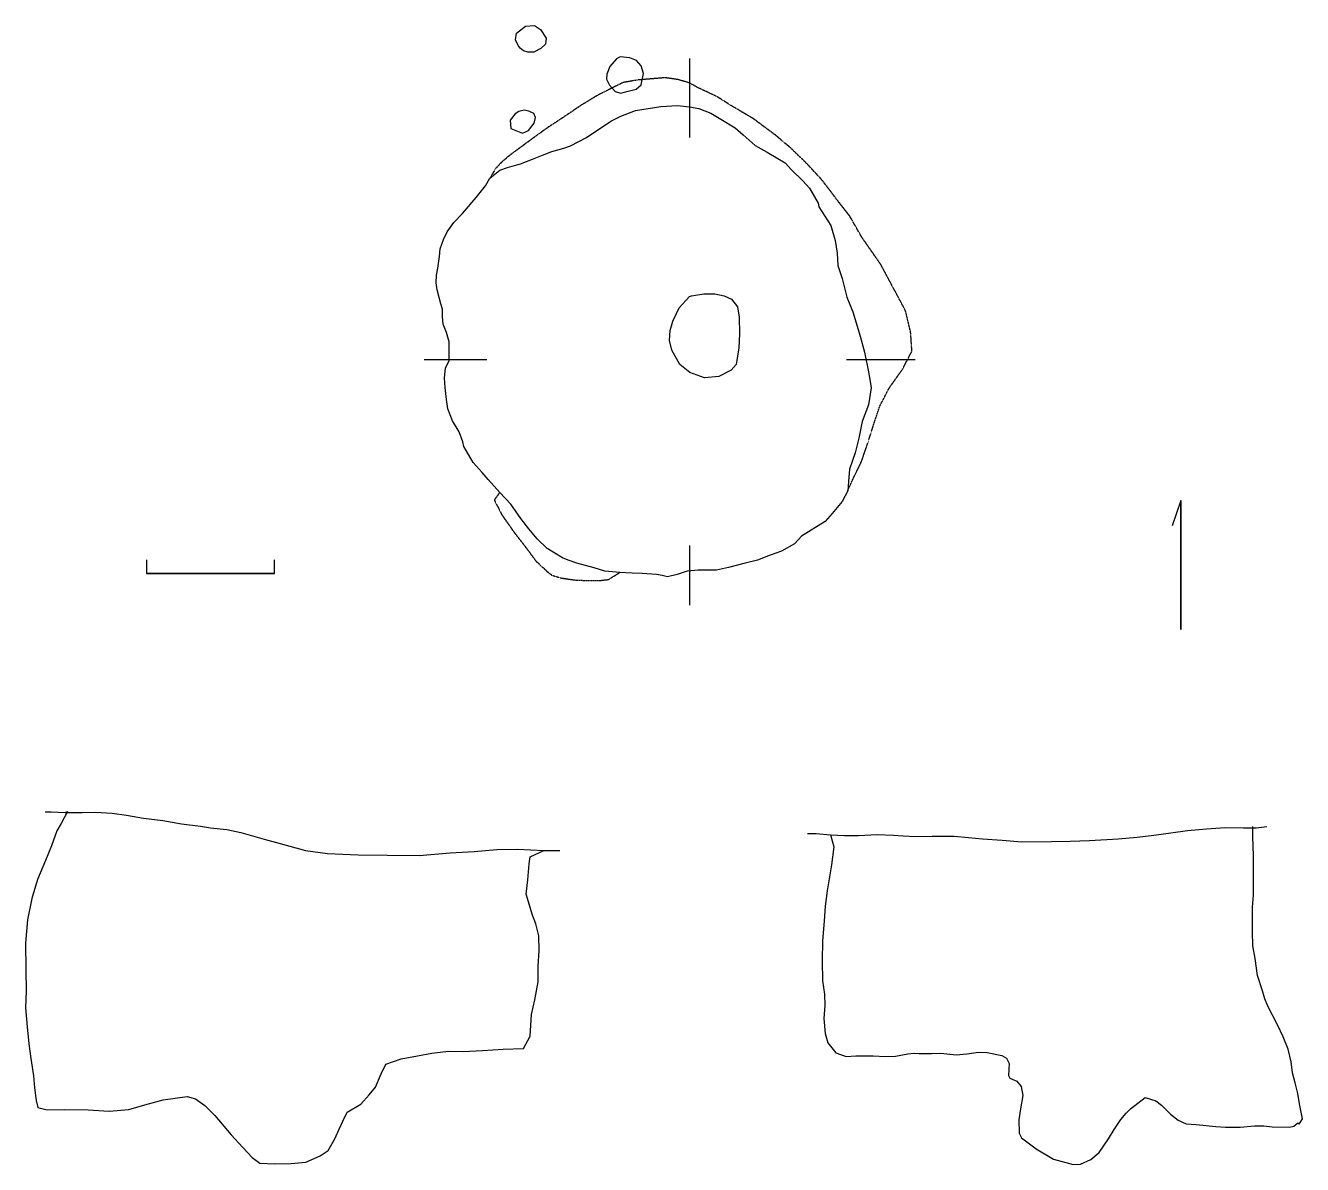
# Model space of a CAD drawing. Extents: x -11982 to 42843, y -9106 to 39780.
import ezdxf

# ---------------------------------------------------------------- set-up
doc = ezdxf.new("R2010")
doc.units = 0
doc.linetypes.add('HIDDEN', pattern=[0.375, 0.25, -0.125])
doc.layers.add('LAYER1', color=7, linetype='CONTINUOUS')

msp = doc.modelspace()

# ---------------------------------------------------------------- linework, layer by layer
at = {"layer": 'LAYER1', "color": 7, "linetype": 'CONTINUOUS'}
for points in [[(9169.8927, 38919.6248), (9059.5404, 39162.3977), (9092.6433, 39460.3349), (9478.8712, 39747.2354), (9876.1239, 39780.3549), (10129.9169, 39614.8147), (10372.6875, 39239.6448), (10339.5847, 38985.8352), (10140.9583, 38798.2502), (9843.0188, 38643.7657), (9578.1844, 38632.729), (9401.6218, 38687.9123), (9258.1644, 38809.2869), (9169.8927, 38919.6248)], [(13672.079, 36911.3022), (13892.7691, 36966.4711), (14234.8529, 37043.7182), (14455.543, 37231.3079), (14543.8315, 37727.8857), (14455.543, 38047.8914), (14245.8919, 38279.6182), (13970.0185, 38389.9561), (13550.7021, 38434.1027), (13385.1809, 38345.8285), (13098.2661, 38025.8085), (12976.8867, 37694.7662), (12965.8501, 37474.0761), (13087.2413, 37220.2808), (13329.9976, 36955.4488), (13572.7658, 36878.197), (13672.079, 36911.3022)], [(6201.5447, 25391.0044), (6201.5447, 25457.2124), (6212.5694, 25799.2961), (6212.5694, 26207.5712), (6091.1913, 26604.8239), (5947.7339, 26957.9467), (5925.6701, 27277.95), (5925.6701, 27608.9924), (5848.4219, 27840.7239), (5693.9409, 28436.6006), (5649.7967, 28734.5401), (5660.8357, 29065.5825), (5727.0437, 29363.522), (5793.2529, 29871.1246), (5826.3569, 30191.1279), (5958.7753, 30599.4196), (6124.2964, 30919.4205), (6400.1698, 31327.7147), (6775.3421, 31713.926), (7360.1964, 32398.0935), (7768.4715, 32905.6794), (7956.0731, 33225.6851), (8386.4286, 33578.8055), (8706.432, 33689.1434), (9114.7237, 33799.4956), (9269.2058, 33843.6422), (9787.8355, 34042.2686), (10218.191, 34218.8311), (10615.4437, 34373.3109), (11123.0487, 34516.754), (11409.9444, 34616.0791), (12105.1367, 34980.2266), (12678.9496, 35355.4013), (13175.5131, 35686.4436), (13583.8072, 35896.1066), (14212.7867, 36127.8382), (15294.1903, 36304.4008), (16011.4463, 36348.5283), (16519.0512, 36293.3593), (16927.3406, 36216.1123), (17445.9703, 36017.486), (17876.3258, 35763.6906), (18483.2427, 35388.5065), (18825.3098, 35090.5645), (19343.9561, 34638.1429), (19862.5834, 34340.2057), (20635.0227, 33887.7697), (20910.8818, 33589.8326), (21385.3815, 33115.3471), (21683.3211, 32795.3271), (22047.4686, 32155.3205), (22080.5738, 32000.8265), (22588.1763, 31195.2987), (22775.7637, 30555.2754), (22864.0354, 30003.5429), (22897.1406, 29473.8742), (23073.7032, 28922.1251), (23283.3686, 28116.5973), (23537.1615, 27498.6401), (23846.1401, 26450.3418), (24033.7274, 25755.1519), (24232.3538, 24850.2943), (24320.6256, 24232.3538), (24210.2876, 23504.0587), (23945.4533, 22786.8027), (23790.9569, 22069.5324), (23636.4747, 21440.5505), (23393.7041, 20734.3383), (23349.5766, 20215.6943), (23316.4714, 19807.4157), (23073.7032, 19354.9797), (22654.3867, 18836.35), (22356.4472, 18494.2686), (21341.2373, 17865.2868), (21032.2754, 17534.242), (20480.5263, 17214.2387), (19995.0018, 17048.7176), (19443.2669, 16828.0274), (18913.5982, 16706.6362), (18196.3279, 16519.0489), (17677.6994, 16408.6967), (17346.6571, 16397.6719), (16894.2354, 16408.6967), (16419.7357, 16364.5667), (15989.3825, 16210.0703), (15581.0884, 16110.7571), (15349.3592, 16176.9651), (15106.603, 16221.1093), (14499.6872, 16265.2535), (14069.3293, 16276.2783), (13528.6216, 16298.3587), (12888.615, 16353.5277), (12436.179, 16508.0098), (11685.8202, 16706.6362), (11321.6727, 16828.0274), (11078.9021, 16938.3654), (10416.8174, 17335.6181), (9986.4595, 17754.9489), (9622.312, 18174.2653), (9280.2449, 18626.6846), (8849.8894, 19233.6027), (8375.3896, 19741.2077), (7878.8249, 20292.9413), (7625.0308, 20601.9199), (7238.8028, 21021.234), (6841.5513, 21705.3849), (6786.3823, 21915.0502), (6642.9261, 22334.3667), (6356.0256, 22808.8665), (6146.3602, 23327.4961), (6091.1913, 23724.7489), (6036.0235, 24243.3928), (6002.9195, 24640.6455), (6047.047, 25093.0648), (6201.5447, 25391.0044)], [(9633.3534, 36105.7744), (9423.688, 36149.9019), (9191.9564, 36083.6963), (9037.4743, 35995.4222), (8827.8089, 35719.5488), (8849.8894, 35355.4013), (9357.48, 35167.8163), (9611.2896, 35278.1495), (9854.0435, 35587.1281), (9909.2268, 35829.901), (9843.0188, 36006.4445), (9633.3534, 36105.7744)], [(16530.0903, 28149.7025), (16607.323, 28171.7662), (17136.9917, 28260.038), (17611.4915, 28260.038), (18019.782, 28171.7662), (18328.7463, 28028.3088), (18582.5559, 27708.3055), (18659.7886, 27266.9086), (18670.83, 26549.655), (18637.7249, 25942.7368), (18527.3726, 25236.5222), (18317.7215, 24993.7517), (17788.054, 24717.8926), (17170.0945, 24651.6679), (16541.115, 24883.3994), (16110.7571, 25225.4832), (15768.69, 25843.4237), (15669.3769, 26262.7568), (15691.4406, 26693.1124), (15812.82, 27090.3627), (15967.3164, 27421.4074), (16088.6933, 27664.1613), (16530.0903, 28149.7025)], [(37623.4712, 19399.5457), (37243.2976, 18302.4806)], [(37623.4712, 19399.5457), (37623.4712, 13849.0609)], [(37623.4712, 13849.0609), (37623.4712, 19399.5457)], [(-6782.262, 16846.0335), (-6782.262, 16259.4779)], [(-1286.9463, 16259.4767), (-1286.9463, 16851.715)], [(-6782.262, 16259.4779), (-1286.9463, 16259.4767)], [(-1286.9463, 16259.4767), (-6782.262, 16259.4779)], [(-10282.6513, 5998.9839), (-10183.3393, 6043.1281), (-10459.2127, 5524.4847), (-10635.7753, 5215.5062), (-10867.489, 4564.459), (-11121.2998, 3946.5174), (-11463.3823, 3118.9094), (-11706.1374, 2302.3258), (-11904.7626, 1397.4849), (-11982.012, 393.3159), (-11970.9718, -743.2702), (-11959.9316, -1670.1755), (-11982.012, -2387.4458), (-11915.8028, -3204.0131), (-11838.5546, -3932.3081), (-11750.2817, -4561.2903), (-11639.9283, -5300.625), (-11595.7995, -5819.2535), (-11518.5513, -6359.9624), (-11452.3421, -6657.9014), (-11055.0906, -6757.2145), (-10304.7318, -6746.1743), (-9289.5225, -6768.2542), (-8395.7063, -6812.3829), (-7546.0337, -6746.1743), (-6861.884, -6547.5485), (-6067.3649, -6326.859), (-5041.147, -6194.4418), (-4688.0239, -6282.7142), (-4279.7479, -6580.6531), (-3860.4159, -7011.0087), (-3154.2013, -7838.6169), (-2646.5964, -8379.3258), (-2249.3449, -8809.6813), (-1929.3416, -9052.4519), (-1278.2792, -9085.5559), (-583.0894, -9063.4761), (45.8924, -9008.3077), (663.834, -8732.4331), (1005.9178, -8511.743), (1303.8561, -8004.1381), (1480.402, -7595.8624), (1645.9232, -7242.739), (1822.4857, -6856.5271), (2418.3623, -6514.444), (2771.4708, -6117.1924), (3047.3442, -5786.1495), (3290.1148, -5212.3521), (3488.7412, -4804.0603), (4139.7868, -4572.3302), (4846.0169, -4439.9131), (5463.9583, -4329.56), (6181.2143, -4241.287), (6810.2105, -4252.3115), (7637.8032, -4208.1827), (8531.6206, -4164.0385), (9403.3707, -4130.9342), (9679.2465, -3601.2652), (9745.4545, -2674.3444), (9877.8728, -2045.3627), (10021.3279, -1261.8992), (10032.355, -588.7732), (10065.4578, 62.273), (10054.4331, 702.2951), (9933.0394, 1220.9235), (9778.5597, 1596.1113), (9513.7253, 2489.9274), (9579.9333, 3107.8692), (9646.1413, 3792.0197), (9690.2855, 4100.9983), (10275.1232, 4365.8327)], [(-11143.3635, 6032.0891), (-10878.5292, 6032.0891), (-10282.6513, 5998.9839), (-9554.3568, 5998.9839), (-8980.5433, 6010.0086), (-8263.2885, 5976.9201), (-7645.3468, 5888.6317), (-6917.0524, 5756.2139), (-6089.4447, 5656.9007), (-5283.9015, 5513.4433), (-4467.334, 5414.1468), (-4036.9773, 5336.8986), (-3341.7875, 5270.6894), (-2734.8693, 5138.2722), (-1730.7152, 4851.3583), (-1046.5501, 4674.8124), (31.3544, 4365.8327), (983.8373, 4244.4557), (2296.9854, 4178.2465), (3543.9089, 4167.2075), (4923.2508, 4156.1827), (6247.4378, 4266.5207), (7273.6569, 4321.6884), (8255.7616, 4409.9781), (9149.5778, 4421.0171), (10275.1232, 4365.8327), (10959.274, 4365.8327)], [(21590.3316, 5095.2991), (21965.5205, 5095.2991), (22583.461, 5040.1301), (23179.3401, 5007.0262), (23775.2168, 5018.0664), (24580.7445, 5051.1704), (25286.9758, 5029.0911), (25695.2676, 4995.9856), (26235.9753, 4973.9219), (26942.1899, 4984.9621), (27891.1751, 4984.9621), (28509.1323, 4929.7776), (29105.0113, 4863.5685), (29954.6857, 4819.4397), (30793.3282, 4742.1915), (32062.3334, 4753.2317), (32867.8612, 4764.2565), (33706.5085, 4797.3605), (34931.367, 4863.5685), (35747.9362, 4940.8179), (36465.1947, 5029.0911), (37193.4897, 5128.4043), (37910.7577, 5227.7163), (38716.2997, 5293.9255), (39521.8275, 5360.1335), (40305.3106, 5349.1087), (40857.0383, 5349.1087), (41320.5014, 5393.2386)], [(22583.461, 5040.1301), (22715.8794, 4521.5014), (22627.5909, 3749.0621), (22440.0036, 2634.556), (22351.7318, 1983.4937), (22307.5876, 1332.448), (22230.3382, 493.8002), (22219.3135, -366.912), (22230.3382, -1227.6235), (22318.6266, -1790.3974), (22329.6514, -2286.9621), (22296.5462, -2838.6951), (22351.7318, -3489.7413), (22462.084, -3886.9928), (22815.1925, -4317.3489), (23245.5481, -4471.846), (23664.8645, -4449.7661), (24415.2234, -4449.7661), (24944.9064, -4471.846), (25364.2229, -4460.806), (25904.933, -4361.4932), (26169.7673, -4328.3889), (26390.4575, -4350.4532), (26920.1262, -4339.4288), (27317.3789, -4328.3889), (27571.1718, -4361.4932), (27968.4245, -4394.5975), (28431.8852, -4361.4932), (28939.4902, -4284.2447), (29303.6377, -4306.3245), (29932.622, -4427.7018), (30131.2435, -4538.0549), (30252.6181, -4769.7849), (30219.5177, -5288.4137), (30274.6867, -5398.7665), (30583.6652, -5531.1837), (30760.2278, -5762.914), (30837.4748, -6149.1259), (30738.164, -6711.8992), (30671.9346, -7197.4237), (30682.9808, -7760.197), (30782.2916, -7958.8228), (31411.2758, -8433.3231), (32150.6076, -8885.7436), (33000.2772, -9106.4492), (33320.2829, -9095.4096), (33761.6774, -8896.7832), (34114.7883, -8587.8046), (34512.0506, -8002.967), (34765.8459, -7605.7154), (35041.724, -7175.3593), (35273.4556, -6899.4848), (35461.0405, -6711.8992), (36090.02, -6226.3741), (36542.4417, -6369.8161), (36785.2099, -6568.4418), (37171.4259, -6943.629), (37513.5049, -7208.4633), (37844.5473, -7362.9455), (38285.9466, -7385.0253), (39124.5796, -7473.2983), (39532.8689, -7506.4023), (40161.8532, -7506.4023), (40790.8279, -7451.2339), (41188.0807, -7451.2339), (41541.1868, -7495.3626), (42280.528, -7506.4023), (42479.1496, -7462.258), (42644.6708, -7318.8167), (42699.8445, -7373.9851), (42843.3019, -7153.295), (42710.8812, -6502.2332), (42644.6708, -6060.853), (42534.3233, -5597.3923), (42412.9392, -5167.0361), (42357.756, -4703.5763), (42225.3448, -4162.8674), (42015.696, -3633.1987), (41772.9183, -3114.569), (41353.6018, -2309.0259), (41221.1906, -2000.0473), (41121.8798, -1657.9797), (40912.212, -995.8938), (40812.9012, -267.5988), (40713.5809, 273.1101), (40691.5171, 891.0523), (40702.5443, 1509.0094), (40702.5443, 1939.365), (40746.6909, 2446.9543), (40746.6909, 2722.829), (40735.6447, 3418.0186), (40735.6447, 4135.2746), (40724.6271, 4554.6054), (40713.5809, 4973.9219), (40713.5809, 5393.2386), (40713.5809, 5393.2386)]]:
    msp.add_lwpolyline(points, dxfattribs=at)
at = {"layer": 'LAYER1', "color": 3, "linetype": 'CONTINUOUS'}
for points in [[(16519.0512, 38367.8923), (16519.0512, 34969.19)], [(5131.167, 25446.1733), (7823.6559, 25446.1733)], [(23272.3272, 25446.1733), (26207.5712, 25446.1733)], [(16519.0512, 17457.0093), (16519.0512, 14896.9376)]]:
    msp.add_lwpolyline(points, dxfattribs=at)
at = {"layer": 'LAYER1', "color": 7, "linetype": 'HIDDEN'}
for points in [[(23316.4714, 19807.4157), (23570.2667, 20370.1907), (23912.3505, 21065.3782), (24188.2096, 21881.9474), (24419.9387, 22610.2425), (24684.7731, 23415.7846), (25093.0648, 24210.2876), (25677.9025, 25037.8959), (26075.1695, 25799.2961), (26019.9862, 26615.8629), (25799.2961, 27542.7844), (25203.417, 28657.2907), (24728.9173, 29540.0822), (23934.4143, 30676.6523), (23404.7455, 31603.5738), (22841.9717, 32320.8417), (22235.0536, 33126.3886), (21572.9832, 33843.6422), (20866.7543, 34527.7907), (20226.731, 35068.5008), (19277.7458, 35774.7178), (18361.8515, 36315.4231), (17710.8046, 36723.7172), (16894.2354, 37109.9285), (16519.0512, 37319.5963), (16011.4463, 37463.0537), (15470.7505, 37540.2865), (14290.0195, 37440.9709), (13661.04, 37330.633), (12568.5974, 36778.8862), (11840.3023, 36337.5059), (11321.6727, 35984.3808), (10438.8955, 35399.5431), (9986.4595, 35079.5279), (9313.3501, 34582.9596), (8772.6423, 34185.7069), (8430.5586, 33887.7697), (8176.7633, 33611.9106), (7956.0731, 33225.6851)], [(8375.3896, 19741.2077), (8143.6581, 19410.1629), (8474.7028, 18770.142), (8993.3325, 18030.8079), (9534.0402, 17335.6181), (9931.2905, 16794.9246), (10416.8174, 16342.4887), (10615.4437, 16188.0065), (11012.6941, 16066.6296), (11619.6122, 15978.3411), (12226.5279, 15956.275), (12645.8444, 15956.275), (13043.0971, 16000.4192), (13528.6216, 16298.3587)]]:
    msp.add_lwpolyline(points, dxfattribs=at)

doc.saveas('drawing.dxf')
